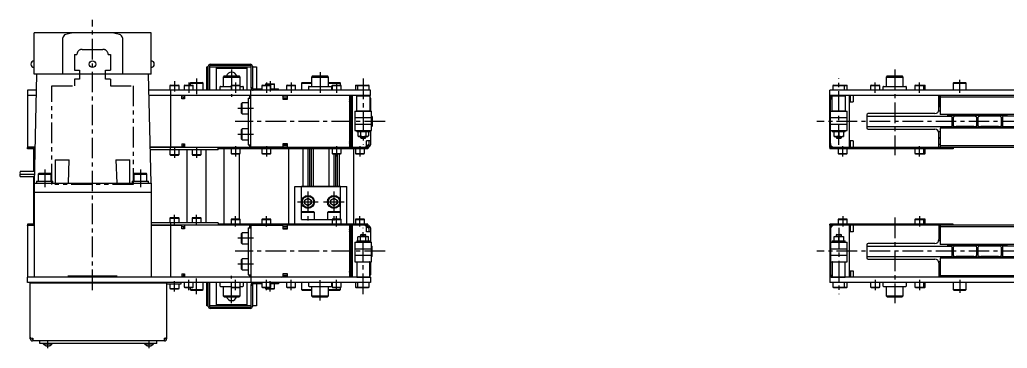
# Model space of a CAD drawing. Extents: x 0 to 4374, y -8 to 1531.
# Drawn here: x 0 to 760, y 554 to 807 of the extents above; entities that cross this region are included whole.
import ezdxf

# ---------------------------------------------------------------- set-up
doc = ezdxf.new("R2010")
doc.units = 0
doc.header["$LTSCALE"] = 0.5
doc.linetypes.add('CENTER', pattern=[50.8, 31.75, -6.35, 6.35, -6.35])
doc.linetypes.add('PHANTOM', pattern=[63.5, 31.75, -6.35, 6.35, -6.35, 6.35, -6.35])
for name, color, linetype in [('MSM_CENTER', 1, 'CENTER'), ('MSM_CONTINUOUS', 7, 'CONTINUOUS'), ('MSM_IMAGINARY', 6, 'PHANTOM')]:
    doc.layers.add(name, color=color, linetype=linetype)

msp = doc.modelspace()

# ---------------------------------------------------------------- linework, layer by layer
at = {"layer": 'MSM_CENTER'}
for p, q in [((56.01, 598.49), (56.01, 806.79)), ((163.01, 768.49), (163.01, 747.49)), ((673.05, 768.49), (673.05, 702.49)), ((136.01, 761.49), (136.01, 749.49)), ((231.01, 766.49), (231.01, 749.49)), ((264.21, 761.49), (264.21, 710.49)), ((630.05, 710.49), (630.05, 761.49)), ((723.05, 750.49), (723.05, 760.49)), ((119.01, 759.49), (119.01, 751.49)), ((130.01, 758.49), (130.01, 750.49)), ((166.01, 758.49), (166.01, 750.49)), ((189.71, 758.49), (189.71, 750.49)), ((192.51, 759.49), (192.51, 751.49)), ((208.71, 758.49), (208.71, 750.49)), ((243.71, 758.49), (243.71, 750.49)), ((658.05, 750.49), (658.05, 758.49)), ((692.05, 750.49), (692.05, 758.49)), ((179.71, 738.49), (167.71, 738.49)), ((281.04, 728.49), (165.71, 728.49)), ((3743.05, 728.49), (613.05, 728.49)), ((179.71, 718.49), (167.71, 718.49)), ((119.01, 708.49), (119.01, 700.49)), ((136.01, 708.49), (136.01, 700.49)), ((166.01, 709.49), (166.01, 701.49)), ((189.71, 709.49), (189.71, 701.49)), ((243.71, 709.49), (243.71, 701.49)), ((261.71, 709.49), (261.71, 701.49)), ((633.05, 701.49), (633.05, 709.49)), ((692.05, 701.49), (692.05, 709.49)), ((19.24, 691.59), (19.24, 677.99)), ((92.78, 691.59), (92.78, 677.99)), ((221.71, 674.49), (221.71, 649.99)), ((241.71, 674.49), (241.71, 649.99)), ((213.71, 666.49), (229.71, 666.49)), ((233.71, 666.49), (249.71, 666.49)), ((119.01, 648.49), (119.01, 656.49)), ((136.01, 648.49), (136.01, 656.49)), ((166.01, 647.49), (166.01, 655.49)), ((189.71, 647.49), (189.71, 655.49)), ((243.71, 647.49), (243.71, 655.49)), ((261.71, 647.49), (261.71, 655.49)), ((633.05, 655.49), (633.05, 647.49)), ((673.05, 654.49), (673.05, 588.49)), ((692.05, 655.49), (692.05, 647.49)), ((264.21, 595.49), (264.21, 646.49)), ((630.05, 646.49), (630.05, 595.49)), ((179.71, 638.49), (167.71, 638.49)), ((281.04, 628.49), (165.71, 628.49)), ((3743.05, 628.49), (613.05, 628.49)), ((179.71, 618.49), (167.71, 618.49)), ((163.01, 588.49), (163.01, 609.49)), ((119.01, 597.49), (119.01, 605.49)), ((130.01, 598.49), (130.01, 606.49)), ((136.01, 595.49), (136.01, 607.49)), ((166.01, 598.49), (166.01, 606.49)), ((189.71, 598.49), (189.71, 606.49)), ((192.51, 597.49), (192.51, 605.49)), ((208.71, 598.49), (208.71, 606.49)), ((231.01, 590.49), (231.01, 607.49)), ((243.71, 598.49), (243.71, 606.49)), ((658.05, 606.49), (658.05, 598.49)), ((692.05, 606.49), (692.05, 598.49)), ((723.05, 606.49), (723.05, 596.49)), ((21.51, 553.82), (21.51, 559.49)), ((99.51, 553.82), (99.51, 559.49))]:
    msp.add_line(p, q, dxfattribs=at)
at = {"layer": 'MSM_CONTINUOUS'}
for p, q in [((11.01, 764.79), (11.01, 796.79)), ((101.01, 796.79), (11.01, 796.79)), ((33.09, 764.79), (33.09, 792.79)), ((78.93, 792.79), (78.93, 764.79)), ((101.01, 764.79), (101.01, 796.79)), ((144.01, 752.49), (144.01, 770.49)), ((144.01, 770.49), (145.01, 770.49)), ((145.01, 752.49), (145.01, 770.99)), ((146.01, 770.99), (146.01, 752.49)), ((146.01, 770.49), (178.01, 770.49)), ((146.51, 772.49), (177.51, 772.49)), ((177.51, 771.49), (146.51, 771.49)), ((152.01, 770.49), (151.01, 769.49)), ((151.01, 769.49), (151.01, 752.49)), ((151.01, 769.49), (175.01, 769.49)), ((175.01, 769.49), (174.01, 770.49)), ((175.01, 752.49), (175.01, 769.49)), ((178.01, 753.99), (178.01, 770.99)), ((179.01, 770.99), (179.01, 753.99)), ((179.01, 770.49), (182.01, 770.49)), ((182.01, 770.49), (182.01, 753.49)), ((13.01, 764.79), (11.01, 680.99)), ((101.01, 764.79), (11.01, 764.79)), ((101.01, 680.99), (99.01, 764.79)), ((157.31, 763.49), (156.51, 762.69)), ((156.51, 762.69), (169.51, 762.69)), ((156.51, 762.69), (156.51, 755.49)), ((157.31, 763.49), (168.71, 763.49)), ((169.51, 762.69), (168.71, 763.49)), ((169.51, 752.49), (169.51, 762.69)), ((225.31, 763.49), (224.51, 762.69)), ((224.51, 762.69), (237.51, 762.69)), ((224.51, 762.69), (224.51, 755.49)), ((225.31, 763.49), (236.71, 763.49)), ((237.51, 762.69), (236.71, 763.49)), ((237.51, 755.49), (237.51, 762.69)), ((667.35, 763.49), (666.55, 762.69)), ((666.55, 762.69), (679.55, 762.69)), ((666.55, 762.69), (666.55, 755.49)), ((667.35, 763.49), (678.75, 763.49)), ((679.55, 762.69), (678.75, 763.49)), ((679.55, 755.49), (679.55, 762.69)), ((12.72, 752.49), (6.01, 752.49)), ((6.01, 752.49), (6.01, 748.49)), ((269.71, 752.49), (99.31, 752.49)), ((115.91, 756.49), (115.51, 756.09)), ((115.51, 756.09), (122.51, 756.09)), ((115.51, 756.09), (115.51, 752.49)), ((115.91, 756.49), (122.11, 756.49)), ((116.01, 752.49), (116.01, 748.49)), ((122.51, 756.09), (122.11, 756.49)), ((122.51, 752.49), (122.51, 756.09)), ((126.91, 756.49), (126.51, 756.09)), ((126.51, 756.09), (126.51, 752.49)), ((126.51, 756.09), (133.51, 756.09)), ((126.91, 756.49), (133.11, 756.49)), ((131.61, 758.49), (131.01, 757.89)), ((131.01, 757.89), (141.01, 757.89)), ((131.01, 757.89), (131.01, 756.49)), ((131.61, 758.49), (140.41, 758.49)), ((133.51, 756.09), (133.11, 756.49)), ((133.51, 752.49), (133.51, 756.09)), ((141.01, 757.89), (140.41, 758.49)), ((141.01, 752.49), (141.01, 757.89)), ((154.01, 754.99), (154.01, 752.49)), ((154.51, 755.49), (162.51, 755.49)), ((162.91, 756.49), (162.51, 756.09)), ((162.51, 756.09), (162.51, 752.49)), ((162.51, 756.09), (169.51, 756.09)), ((162.91, 756.49), (169.11, 756.49)), ((169.51, 756.09), (169.11, 756.49)), ((169.51, 755.49), (171.51, 755.49)), ((172.01, 752.49), (172.01, 754.99)), ((177.71, 748.49), (177.71, 752.49)), ((178.01, 754.49), (179.01, 754.49)), ((179.51, 753.49), (186.21, 753.49)), ((186.61, 756.49), (186.21, 756.09)), ((186.21, 756.09), (186.21, 752.49)), ((186.21, 756.09), (193.21, 756.09)), ((186.61, 756.49), (192.81, 756.49)), ((189.41, 757.49), (189.01, 757.09)), ((189.01, 757.09), (196.01, 757.09)), ((189.01, 757.09), (189.01, 756.49)), ((189.41, 757.49), (195.61, 757.49)), ((193.21, 756.09), (192.81, 756.49)), ((193.21, 752.49), (193.21, 756.09)), ((193.21, 753.49), (199.01, 753.49)), ((196.01, 757.09), (195.61, 757.49)), ((196.01, 753.49), (196.01, 757.09)), ((199.01, 752.49), (199.01, 753.49)), ((205.61, 756.49), (205.21, 756.09)), ((205.21, 756.09), (205.21, 752.49)), ((205.21, 756.09), (212.21, 756.09)), ((205.61, 756.49), (211.81, 756.49)), ((212.21, 756.09), (211.81, 756.49)), ((212.21, 752.49), (212.21, 756.09)), ((217.31, 758.49), (216.71, 757.89)), ((216.71, 757.89), (224.51, 757.89)), ((216.71, 757.89), (216.71, 752.49)), ((217.31, 758.49), (224.51, 758.49)), ((222.01, 754.99), (222.01, 752.49)), ((222.51, 755.49), (239.51, 755.49)), ((237.51, 758.49), (246.11, 758.49)), ((237.51, 757.89), (246.71, 757.89)), ((240.01, 752.49), (240.01, 754.99)), ((240.61, 756.49), (240.21, 756.09)), ((240.21, 756.09), (240.21, 752.49)), ((240.21, 756.09), (247.21, 756.09)), ((240.61, 756.49), (246.81, 756.49)), ((246.71, 757.89), (246.11, 758.49)), ((246.71, 756.49), (246.71, 757.89)), ((247.21, 756.09), (246.81, 756.49)), ((247.21, 752.49), (247.21, 756.09)), ((258.61, 756.49), (258.21, 756.09)), ((258.21, 756.09), (258.21, 752.49)), ((258.21, 756.09), (259.74, 756.09)), ((258.61, 756.49), (268.28, 756.49)), ((260.14, 756.49), (259.71, 756.06)), ((259.71, 756.06), (259.71, 752.49)), ((259.71, 756.06), (268.71, 756.06)), ((268.71, 756.06), (268.28, 756.49)), ((268.71, 752.49), (268.71, 756.06)), ((269.71, 748.49), (269.71, 752.49)), ((778.05, 752.49), (623.05, 752.49)), ((623.05, 748.49), (623.05, 752.49)), ((625.98, 756.49), (625.55, 756.06)), ((625.55, 756.06), (634.55, 756.06)), ((625.55, 756.06), (625.55, 752.49)), ((625.98, 756.49), (636.15, 756.49)), ((634.55, 756.06), (634.12, 756.49)), ((634.52, 756.09), (636.55, 756.09)), ((634.55, 752.49), (634.55, 756.06)), ((636.55, 756.09), (636.15, 756.49)), ((636.55, 752.49), (636.55, 756.09)), ((654.95, 756.49), (654.55, 756.09)), ((654.55, 756.09), (661.55, 756.09)), ((654.55, 756.09), (654.55, 752.49)), ((654.95, 756.49), (661.15, 756.49)), ((661.55, 756.09), (661.15, 756.49)), ((661.55, 752.49), (661.55, 756.09)), ((664.05, 754.99), (664.05, 752.49)), ((664.55, 755.49), (681.55, 755.49)), ((682.05, 752.49), (682.05, 754.99)), ((688.95, 756.49), (688.55, 756.09)), ((688.55, 756.09), (696.55, 756.09)), ((688.55, 756.09), (688.55, 752.49)), ((688.95, 756.49), (696.15, 756.49)), ((695.55, 756.09), (695.15, 756.49)), ((695.55, 752.49), (695.55, 756.09)), ((696.55, 756.09), (696.15, 756.49)), ((696.55, 752.49), (696.55, 756.09)), ((718.65, 758.49), (718.05, 757.89)), ((718.05, 757.89), (728.05, 757.89)), ((718.05, 757.89), (718.05, 752.49)), ((718.65, 758.49), (727.45, 758.49)), ((728.05, 757.89), (727.45, 758.49)), ((728.05, 752.49), (728.05, 757.89)), ((12.62, 748.49), (6.01, 748.49)), ((6.01, 748.44), (6.01, 708.54)), ((12.62, 748.44), (6.01, 748.44)), ((6.06, 748.44), (6.06, 748.49)), ((269.71, 748.49), (99.4, 748.49)), ((124.71, 748.44), (99.4, 748.44)), ((116.01, 748.44), (116.01, 708.54)), ((116.06, 748.44), (116.06, 748.49)), ((124.71, 745.79), (124.71, 748.49)), ((126.71, 747.29), (124.71, 747.29)), ((126.71, 745.79), (124.71, 745.79)), ((126.01, 747.29), (126.01, 745.79)), ((126.71, 748.49), (126.71, 745.79)), ((175.71, 746.49), (177.71, 746.49)), ((175.71, 746.49), (175.71, 710.49)), ((176.71, 748.49), (176.71, 746.49)), ((177.71, 708.59), (177.71, 748.39)), ((202.15, 748.39), (177.71, 748.39)), ((177.81, 748.39), (177.81, 748.49)), ((202.71, 745.49), (202.71, 747.49)), ((205.71, 747.29), (202.71, 747.29)), ((202.71, 746.19), (205.71, 746.19)), ((205.71, 745.49), (202.71, 745.49)), ((205.71, 748.49), (205.71, 745.49)), ((253.71, 748.49), (253.71, 708.49)), ((254.01, 748.49), (254.71, 747.79)), ((254.71, 748.49), (254.71, 708.49)), ((255.71, 748.49), (255.71, 708.49)), ((259.21, 748.29), (259.41, 748.49)), ((259.21, 748.29), (269.21, 748.29)), ((259.21, 736.69), (259.21, 748.29)), ((269.01, 748.49), (269.21, 748.29)), ((269.21, 748.29), (269.21, 736.69)), ((269.71, 746.49), (269.71, 736.49)), ((3733.05, 748.49), (623.05, 748.49)), ((623.05, 748.39), (623.15, 748.39)), ((623.05, 708.59), (623.05, 748.39)), ((623.15, 748.49), (623.15, 748.39)), ((623.55, 711.49), (623.55, 745.49)), ((624.25, 748.49), (624.25, 748.41)), ((625.05, 748.29), (625.25, 748.49)), ((625.05, 748.29), (635.05, 748.29)), ((625.05, 736.69), (625.05, 748.29)), ((634.85, 748.49), (635.05, 748.29)), ((635.05, 748.29), (635.05, 736.69)), ((638.05, 748.49), (638.05, 708.49)), ((639.05, 743.49), (639.05, 748.49)), ((641.05, 748.49), (641.05, 743.49)), ((707.05, 737.49), (707.05, 748.49)), ((708, 741.18), (708, 748.49)), ((708.05, 745.99), (708, 745.99)), ((708.05, 748.49), (708.05, 733.69)), ((3648.05, 747.29), (708.05, 747.29)), ((171.21, 742.74), (170.71, 742.24)), ((170.71, 734.74), (170.71, 742.24)), ((175.71, 742.74), (171.21, 742.74)), ((171.21, 734.24), (171.21, 742.74)), ((253.71, 740.54), (254.71, 740.54)), ((253.71, 739.69), (254.71, 739.69)), ((254.71, 741.13), (254.3, 740.54)), ((269.21, 743.49), (269.71, 743.49)), ((638.05, 743.49), (641.05, 743.49)), ((707.05, 741.18), (708, 741.18)), ((708.05, 740.54), (707.05, 740.54)), ((708.05, 739.69), (707.05, 739.69)), ((707.62, 740.54), (708, 741.18)), ((170.71, 734.74), (171.21, 734.24)), ((171.21, 734.24), (175.71, 734.24)), ((253.71, 736.49), (254.71, 736.49)), ((253.71, 732.49), (254.71, 732.49)), ((257.71, 736.34), (257.71, 731.64)), ((257.71, 731.34), (257.71, 726.64)), ((257.86, 736.49), (270.56, 736.49)), ((257.86, 731.49), (270.56, 731.49)), ((259.21, 736.69), (269.21, 736.69)), ((259.41, 736.49), (259.21, 736.69)), ((269.21, 736.69), (269.01, 736.49)), ((270.71, 731.64), (270.71, 736.34)), ((270.71, 732.49), (270.72, 732.49)), ((270.71, 726.64), (270.71, 731.34)), ((271.02, 732.19), (271.02, 724.79)), ((623.7, 736.49), (636.4, 736.49)), ((623.7, 731.49), (636.4, 731.49)), ((625.05, 736.69), (635.05, 736.69)), ((625.25, 736.49), (625.05, 736.69)), ((635.05, 736.69), (634.85, 736.49)), ((636.55, 731.64), (636.55, 736.34)), ((636.55, 726.64), (636.55, 731.34)), ((651.55, 733.49), (651.55, 723.49)), ((651.55, 732.49), (716.9, 732.49)), ((704.05, 734.49), (652.55, 734.49)), ((708.05, 736.49), (706.87, 736.49)), ((3648.05, 733.69), (708.05, 733.69)), ((714.01, 732.49), (714.01, 733.69)), ((721.19, 732.94), (714.01, 732.94)), ((717.2, 724.79), (717.2, 732.19)), ((717.95, 731.36), (717.95, 725.61)), ((720.3, 732.49), (718.86, 732.36)), ((733.9, 732.49), (720.3, 732.49)), ((721.14, 733.69), (721.14, 732.99)), ((721.14, 732.99), (721.64, 732.49)), ((733.05, 732.99), (721.14, 732.99)), ((732.55, 732.49), (733.05, 732.99)), ((740.24, 732.94), (733, 732.94)), ((733.05, 732.99), (733.05, 733.69)), ((735.33, 732.36), (733.9, 732.49)), ((736.25, 725.61), (736.25, 731.36)), ((737, 731.36), (737, 725.61)), ((739.35, 732.49), (737.91, 732.36)), ((752.95, 732.49), (739.35, 732.49)), ((740.19, 733.69), (740.19, 732.99)), ((752.1, 732.99), (740.19, 732.99)), ((740.19, 732.99), (740.69, 732.49)), ((751.6, 732.49), (752.1, 732.99)), ((759.24, 732.94), (752.05, 732.94)), ((752.1, 732.99), (752.1, 733.69)), ((754.38, 732.36), (752.95, 732.49)), ((755.3, 725.61), (755.3, 731.36)), ((756.05, 732.19), (756.05, 724.79)), ((3704.55, 732.49), (756.35, 732.49)), ((759.24, 733.69), (759.24, 732.49)), ((171.21, 722.74), (170.71, 722.24)), ((170.71, 714.74), (170.71, 722.24)), ((175.71, 722.74), (171.21, 722.74)), ((171.21, 714.24), (171.21, 722.74)), ((253.71, 724.49), (254.71, 724.49)), ((257.71, 726.34), (257.71, 721.64)), ((257.86, 726.49), (270.56, 726.49)), ((270.71, 721.64), (270.71, 726.34)), ((270.71, 724.49), (270.72, 724.49)), ((623.7, 726.49), (636.4, 726.49)), ((636.55, 721.64), (636.55, 726.34)), ((651.55, 724.49), (716.9, 724.49)), ((652.55, 722.49), (704.05, 722.49)), ((3648.05, 723.29), (708.05, 723.29)), ((708.05, 723.29), (708.05, 708.49)), ((714.01, 723.29), (714.01, 724.49)), ((721.19, 724.04), (714.01, 724.04)), ((718.86, 724.61), (720.3, 724.49)), ((733.9, 724.49), (720.3, 724.49)), ((721.64, 724.49), (721.14, 723.99)), ((733.05, 723.99), (721.14, 723.99)), ((721.14, 723.99), (721.14, 723.29)), ((733.05, 723.99), (732.55, 724.49)), ((740.24, 724.04), (733, 724.04)), ((733.05, 723.29), (733.05, 723.99)), ((733.9, 724.49), (735.33, 724.61)), ((737.91, 724.61), (739.35, 724.49)), ((752.95, 724.49), (739.35, 724.49)), ((740.69, 724.49), (740.19, 723.99)), ((752.1, 723.99), (740.19, 723.99)), ((740.19, 723.99), (740.19, 723.29)), ((752.1, 723.99), (751.6, 724.49)), ((759.24, 724.04), (752.05, 724.04)), ((752.1, 723.29), (752.1, 723.99)), ((752.95, 724.49), (754.38, 724.61)), ((756.35, 724.49), (3704.55, 724.49)), ((759.24, 724.49), (759.24, 723.29)), ((170.71, 714.74), (171.21, 714.24)), ((171.21, 714.24), (175.71, 714.24)), ((253.71, 720.49), (254.71, 720.49)), ((253.71, 715.89), (254.68, 715.89)), ((253.71, 715.24), (254.71, 715.24)), ((257.86, 721.49), (270.56, 721.49)), ((259.21, 721.49), (259.21, 720.39)), ((269.21, 720.39), (259.21, 720.39)), ((260.17, 720.39), (260.17, 717.3)), ((260.17, 717.3), (260.71, 716.99)), ((260.17, 717.3), (261.18, 716.99)), ((260.71, 716.99), (267.71, 716.99)), ((262.19, 717.3), (261.18, 716.99)), ((262.19, 720.39), (262.19, 717.3)), ((262.21, 716.99), (262.21, 715.92)), ((262.21, 715.92), (262.64, 715.49)), ((262.21, 715.92), (266.21, 715.92)), ((262.64, 715.49), (265.78, 715.49)), ((265.78, 715.49), (266.21, 715.92)), ((266.21, 715.92), (266.21, 716.99)), ((266.23, 720.39), (266.23, 717.3)), ((266.23, 717.3), (267.24, 716.99)), ((268.25, 717.3), (267.24, 716.99)), ((267.71, 716.99), (268.25, 717.3)), ((268.25, 720.39), (268.25, 717.3)), ((269.21, 720.39), (269.21, 721.49)), ((269.71, 721.49), (269.71, 710.49)), ((623.7, 721.49), (636.4, 721.49)), ((625.05, 721.49), (625.05, 720.39)), ((635.05, 720.39), (625.05, 720.39)), ((626.55, 716.99), (626.55, 720.39)), ((626.55, 717.3), (628.3, 716.99)), ((626.55, 716.99), (633.55, 716.99)), ((628.05, 716.99), (628.05, 715.92)), ((628.05, 715.92), (632.05, 715.92)), ((628.05, 715.92), (628.48, 715.49)), ((628.42, 716.99), (628.3, 716.99)), ((630.05, 717.3), (628.42, 716.99)), ((628.48, 715.49), (631.62, 715.49)), ((630.05, 720.39), (630.05, 717.3)), ((630.05, 717.3), (631.8, 716.99)), ((631.62, 715.49), (632.05, 715.92)), ((631.8, 716.99), (631.92, 716.99)), ((631.92, 716.99), (633.55, 717.3)), ((632.05, 715.92), (632.05, 716.99)), ((633.55, 720.39), (633.55, 716.99)), ((635.05, 720.39), (635.05, 721.49)), ((708.05, 720.49), (706.87, 720.49)), ((707.05, 708.49), (707.05, 719.49)), ((708.05, 715.89), (707.05, 715.89)), ((708.05, 715.24), (707.05, 715.24)), ((11.67, 708.54), (6.01, 708.54)), ((11.67, 708.49), (6.01, 708.49)), ((6.01, 707.49), (6.01, 708.49)), ((11.64, 707.49), (6.01, 707.49)), ((6.06, 708.54), (6.06, 708.49)), ((10.51, 707.49), (10.51, 689.94)), ((124.71, 708.54), (100.35, 708.54)), ((267.71, 708.49), (100.36, 708.49)), ((152.51, 706.49), (100.4, 706.49)), ((115.51, 706.49), (115.51, 702.89)), ((116.01, 706.49), (116.01, 708.49)), ((116.06, 708.54), (116.06, 708.49)), ((122.51, 702.89), (122.51, 706.49)), ((124.71, 711.19), (124.71, 708.49)), ((124.71, 711.19), (126.71, 711.19)), ((124.71, 709.69), (126.71, 709.69)), ((126.01, 711.19), (126.01, 709.69)), ((126.71, 711.19), (126.71, 708.49)), ((128.51, 706.49), (128.51, 650.49)), ((132.51, 706.49), (132.51, 702.89)), ((139.51, 702.89), (139.51, 706.49)), ((143.51, 650.49), (143.51, 706.49)), ((152.51, 706.49), (152.51, 708.49)), ((267.71, 707.49), (152.51, 707.49)), ((157.01, 707.49), (157.01, 649.49)), ((162.51, 707.49), (162.51, 703.89)), ((169.51, 703.89), (169.51, 707.49)), ((175.71, 710.49), (177.71, 710.49)), ((176.71, 710.49), (176.71, 708.49)), ((202.15, 708.59), (177.71, 708.59)), ((177.71, 708.49), (177.71, 707.49)), ((177.81, 708.59), (177.81, 708.49)), ((186.21, 707.49), (186.21, 703.89)), ((193.21, 703.89), (193.21, 707.49)), ((202.71, 709.49), (202.71, 711.49)), ((202.71, 711.49), (205.71, 711.49)), ((205.71, 710.79), (202.71, 710.79)), ((205.71, 709.69), (202.71, 709.69)), ((205.71, 711.49), (205.71, 708.49)), ((206.71, 707.49), (206.71, 649.49)), ((217.71, 707.49), (217.71, 678.49)), ((221.71, 707.49), (221.71, 678.49)), ((222.93, 707.49), (222.93, 678.49)), ((224.21, 707.49), (224.21, 678.49)), ((225.71, 707.49), (225.71, 678.49)), ((237.71, 707.49), (237.71, 678.49)), ((240.21, 707.49), (240.21, 703.89)), ((247.21, 703.89), (247.21, 707.49)), ((254.71, 709.19), (254.01, 708.49)), ((256.71, 707.49), (256.71, 649.49)), ((258.21, 707.49), (258.21, 703.89)), ((265.21, 703.89), (265.21, 707.49)), ((266.63, 709.49), (267.71, 709.49)), ((266.71, 709.99), (266.71, 713.49)), ((269.71, 713.49), (266.71, 713.49)), ((267.71, 708.49), (267.71, 707.49)), ((268.71, 711.2), (268.21, 710.65)), ((268.71, 710.49), (268.71, 713.49)), ((623.05, 708.59), (623.15, 708.59)), ((623.05, 708.49), (623.05, 707.49)), ((3733.05, 708.49), (623.05, 708.49)), ((718.05, 707.49), (623.05, 707.49)), ((623.15, 708.49), (623.15, 708.59)), ((624.25, 708.56), (624.25, 708.49)), ((629.55, 707.49), (629.55, 703.89)), ((636.55, 703.89), (636.55, 707.49)), ((641.05, 713.49), (638.05, 713.49)), ((639.05, 708.49), (639.05, 713.49)), ((641.05, 713.49), (641.05, 708.49)), ((688.55, 707.49), (688.55, 703.89)), ((695.55, 703.89), (695.55, 707.49)), ((696.55, 703.89), (696.55, 707.49)), ((707.05, 710.99), (708.05, 710.99)), ((3648.05, 709.69), (708.05, 709.69)), ((718.05, 708.49), (718.05, 707.49)), ((27.27, 699), (37.99, 699)), ((27.27, 699), (27.31, 680.99)), ((37.44, 680.99), (37.99, 699)), ((74.03, 699), (84.75, 699)), ((74.03, 699), (74.58, 680.99)), ((84.71, 680.99), (84.75, 699)), ((115.51, 702.89), (122.51, 702.89)), ((115.51, 702.89), (115.91, 702.49)), ((115.91, 702.49), (122.11, 702.49)), ((122.11, 702.49), (122.51, 702.89)), ((132.51, 702.89), (132.91, 702.49)), ((132.51, 702.89), (139.51, 702.89)), ((132.91, 702.49), (139.11, 702.49)), ((139.11, 702.49), (139.51, 702.89)), ((162.51, 703.89), (169.51, 703.89)), ((162.51, 703.89), (162.91, 703.49)), ((162.91, 703.49), (169.11, 703.49)), ((169.01, 653.49), (169.01, 703.49)), ((169.11, 703.49), (169.51, 703.89)), ((186.21, 703.89), (186.61, 703.49)), ((186.21, 703.89), (193.21, 703.89)), ((186.61, 703.49), (192.81, 703.49)), ((192.81, 703.49), (193.21, 703.89)), ((240.21, 703.89), (240.61, 703.49)), ((240.21, 703.89), (247.21, 703.89)), ((240.61, 703.49), (246.81, 703.49)), ((241.71, 703.49), (241.71, 678.49)), ((242.93, 703.49), (242.93, 678.49)), ((244.21, 703.49), (244.21, 678.49)), ((245.71, 703.49), (245.71, 678.49)), ((246.81, 703.49), (247.21, 703.89)), ((258.21, 703.89), (258.61, 703.49)), ((258.21, 703.89), (265.21, 703.89)), ((258.61, 703.49), (264.81, 703.49)), ((264.81, 703.49), (265.21, 703.89)), ((629.55, 703.89), (629.95, 703.49)), ((629.55, 703.89), (636.55, 703.89)), ((629.95, 703.49), (636.15, 703.49)), ((636.15, 703.49), (636.55, 703.89)), ((688.55, 703.89), (696.55, 703.89)), ((688.55, 703.89), (688.95, 703.49)), ((688.95, 703.49), (696.15, 703.49)), ((695.15, 703.49), (695.55, 703.89)), ((696.15, 703.49), (696.55, 703.89)), ((0.26, 687.99), (11.18, 687.99)), ((11.23, 689.94), (0.38, 689.94)), ((0.38, 686.04), (11.13, 686.04)), ((10.51, 686.04), (10.51, 649.49)), ((14.84, 688.59), (14.24, 687.99)), ((14.24, 687.99), (14.24, 682.59)), ((14.24, 687.99), (24.24, 687.99)), ((14.84, 688.59), (23.64, 688.59)), ((24.24, 687.99), (23.64, 688.59)), ((24.24, 682.59), (24.24, 687.99)), ((88.38, 688.59), (87.78, 687.99)), ((87.78, 687.99), (87.78, 682.59)), ((87.78, 687.99), (97.78, 687.99)), ((88.38, 688.59), (97.18, 688.59)), ((97.78, 687.99), (97.18, 688.59)), ((97.78, 682.59), (97.78, 687.99)), ((11.01, 680.99), (101.01, 680.99)), ((11.01, 680.99), (11.01, 673.99)), ((12.99, 682.59), (25.49, 682.59)), ((12.99, 682.59), (12.99, 680.99)), ((25.49, 680.99), (25.49, 682.59)), ((86.53, 682.59), (99.03, 682.59)), ((86.53, 682.59), (86.53, 680.99)), ((99.03, 680.99), (99.03, 682.59)), ((101.01, 680.99), (101.01, 673.99)), ((211.71, 678.49), (251.71, 678.49)), ((211.71, 649.49), (211.71, 678.49)), ((246.71, 678.4), (216.71, 678.4)), ((216.71, 652.99), (216.71, 678.4)), ((246.71, 653.49), (246.71, 678.4)), ((251.71, 649.49), (251.71, 678.49)), ((11.01, 673.99), (101.01, 673.99)), ((11.01, 673.94), (101.01, 673.94)), ((11.01, 673.94), (11.01, 608.49)), ((11.06, 673.94), (11.06, 673.99)), ((100.96, 673.94), (100.96, 673.99)), ((101.01, 673.94), (101.01, 608.49)), ((219.21, 667.93), (221.71, 669.37)), ((221.71, 669.37), (224.21, 667.93)), ((239.21, 667.93), (241.71, 669.37)), ((241.71, 669.37), (244.21, 667.93)), ((219.21, 665.04), (219.21, 667.93)), ((221.71, 663.6), (219.21, 665.04)), ((224.21, 665.04), (221.71, 663.6)), ((224.21, 667.93), (224.21, 665.04)), ((239.21, 665.04), (239.21, 667.93)), ((241.71, 663.6), (239.21, 665.04)), ((244.21, 665.04), (241.71, 663.6)), ((244.21, 667.93), (244.21, 665.04)), ((115.91, 654.49), (115.51, 654.09)), ((115.51, 654.09), (122.51, 654.09)), ((115.51, 654.09), (115.51, 650.49)), ((115.91, 654.49), (122.11, 654.49)), ((122.51, 654.09), (122.11, 654.49)), ((122.51, 650.49), (122.51, 654.09)), ((132.91, 654.49), (132.51, 654.09)), ((132.51, 654.09), (139.51, 654.09)), ((132.51, 654.09), (132.51, 650.49)), ((132.91, 654.49), (139.11, 654.49)), ((139.51, 654.09), (139.11, 654.49)), ((139.51, 650.49), (139.51, 654.09)), ((162.91, 653.49), (162.51, 653.09)), ((162.91, 653.49), (169.11, 653.49)), ((169.51, 653.09), (169.11, 653.49)), ((186.61, 653.49), (186.21, 653.09)), ((186.61, 653.49), (192.81, 653.49)), ((193.21, 653.09), (192.81, 653.49)), ((217.31, 658.99), (216.71, 658.39)), ((226.71, 658.39), (216.71, 658.39)), ((226.11, 658.99), (217.31, 658.99)), ((226.71, 658.39), (226.11, 658.99)), ((226.71, 652.99), (226.71, 658.39)), ((237.31, 658.99), (236.71, 658.39)), ((236.71, 658.39), (236.71, 652.99)), ((246.71, 658.39), (236.71, 658.39)), ((246.11, 658.99), (237.31, 658.99)), ((240.61, 653.49), (240.21, 653.09)), ((240.61, 653.49), (246.81, 653.49)), ((246.71, 658.39), (246.11, 658.99)), ((247.21, 653.09), (246.81, 653.49)), ((258.61, 653.49), (258.21, 653.09)), ((258.61, 653.49), (264.81, 653.49)), ((265.21, 653.09), (264.81, 653.49)), ((629.95, 653.49), (629.55, 653.09)), ((629.95, 653.49), (636.15, 653.49)), ((636.55, 653.09), (636.15, 653.49)), ((688.95, 653.49), (688.55, 653.09)), ((688.95, 653.49), (696.15, 653.49)), ((695.55, 653.09), (695.15, 653.49)), ((696.55, 653.09), (696.15, 653.49)), ((11.01, 649.49), (6.01, 649.49)), ((6.01, 649.49), (6.01, 648.49)), ((11.01, 648.49), (6.01, 648.49)), ((11.01, 648.44), (6.01, 648.44)), ((6.01, 648.44), (6.01, 608.54)), ((6.06, 648.44), (6.06, 648.49)), ((152.51, 650.49), (101.01, 650.49)), ((267.71, 648.49), (101.01, 648.49)), ((124.71, 648.44), (101.01, 648.44)), ((116.01, 650.49), (116.01, 648.49)), ((116.01, 648.44), (116.01, 608.49)), ((116.06, 648.44), (116.06, 648.49)), ((124.71, 645.79), (124.71, 648.49)), ((126.71, 647.29), (124.71, 647.29)), ((126.71, 645.79), (124.71, 645.79)), ((126.01, 647.29), (126.01, 645.79)), ((126.71, 648.49), (126.71, 645.79)), ((152.51, 650.49), (152.51, 648.49)), ((267.71, 649.49), (152.51, 649.49)), ((162.51, 653.09), (162.51, 649.49)), ((162.51, 653.09), (169.51, 653.09)), ((169.51, 649.49), (169.51, 653.09)), ((175.71, 646.49), (177.71, 646.49)), ((175.71, 646.49), (175.71, 610.49)), ((176.71, 648.49), (176.71, 646.49)), ((177.71, 648.49), (177.71, 649.49)), ((177.71, 648.39), (177.71, 608.59)), ((202.15, 648.39), (177.71, 648.39)), ((177.81, 648.39), (177.81, 648.49)), ((186.21, 653.09), (186.21, 649.49)), ((186.21, 653.09), (193.21, 653.09)), ((193.21, 649.49), (193.21, 653.09)), ((202.71, 645.49), (202.71, 647.49)), ((205.71, 647.29), (202.71, 647.29)), ((202.71, 646.19), (205.71, 646.19)), ((205.71, 648.49), (205.71, 645.49)), ((216.71, 652.99), (240.21, 652.99)), ((240.21, 653.09), (247.21, 653.09)), ((240.21, 653.09), (240.21, 649.49)), ((247.21, 649.49), (247.21, 653.09)), ((253.71, 648.49), (253.71, 608.49)), ((254.01, 648.49), (254.71, 647.79)), ((254.71, 648.49), (254.71, 608.49)), ((255.71, 648.49), (255.71, 608.49)), ((258.21, 653.09), (258.21, 649.49)), ((258.21, 653.09), (265.21, 653.09)), ((265.21, 649.49), (265.21, 653.09)), ((267.71, 647.49), (266.63, 647.49)), ((266.71, 643.49), (266.71, 646.99)), ((267.71, 648.49), (267.71, 649.49)), ((268.21, 646.32), (268.71, 645.77)), ((268.71, 643.49), (268.71, 646.49)), ((269.71, 646.49), (269.71, 635.49)), ((623.05, 648.49), (623.05, 649.49)), ((718.05, 649.49), (623.05, 649.49)), ((3733.05, 648.49), (623.05, 648.49)), ((623.05, 648.39), (623.15, 648.39)), ((623.05, 648.39), (623.05, 608.59)), ((623.15, 648.49), (623.15, 648.39)), ((624.25, 648.49), (624.25, 648.41)), ((629.55, 653.09), (629.55, 649.49)), ((629.55, 653.09), (636.55, 653.09)), ((636.55, 649.49), (636.55, 653.09)), ((638.05, 648.49), (638.05, 608.49)), ((639.05, 643.49), (639.05, 648.49)), ((641.05, 648.49), (641.05, 643.49)), ((688.55, 653.09), (696.55, 653.09)), ((688.55, 653.09), (688.55, 649.49)), ((695.55, 649.49), (695.55, 653.09)), ((696.55, 649.49), (696.55, 653.09)), ((707.05, 648.49), (707.05, 637.49)), ((708.05, 645.99), (707.05, 645.99)), ((708.05, 648.49), (708.05, 633.69)), ((3648.05, 647.29), (708.05, 647.29)), ((718.05, 648.49), (718.05, 649.49)), ((171.21, 642.74), (170.71, 642.24)), ((170.71, 634.74), (170.71, 642.24)), ((175.71, 642.74), (171.21, 642.74)), ((171.21, 634.24), (171.21, 642.74)), ((205.71, 645.49), (202.71, 645.49)), ((253.71, 640.54), (254.71, 640.54)), ((253.71, 639.69), (254.71, 639.69)), ((254.71, 641.13), (254.3, 640.54)), ((260.17, 639.67), (260.71, 639.99)), ((260.17, 639.67), (261.18, 639.99)), ((260.17, 636.59), (260.17, 639.67)), ((260.71, 639.99), (267.71, 639.99)), ((262.19, 639.67), (261.18, 639.99)), ((262.19, 636.59), (262.19, 639.67)), ((262.64, 641.49), (262.21, 641.06)), ((262.21, 641.06), (262.21, 639.99)), ((262.21, 641.06), (266.21, 641.06)), ((262.64, 641.49), (265.78, 641.49)), ((266.21, 641.06), (265.78, 641.49)), ((266.21, 639.99), (266.21, 641.06)), ((266.23, 639.67), (267.24, 639.99)), ((266.23, 636.59), (266.23, 639.67)), ((269.71, 643.49), (266.71, 643.49)), ((268.25, 639.67), (267.24, 639.99)), ((267.71, 639.99), (268.25, 639.67)), ((268.25, 636.59), (268.25, 639.67)), ((623.55, 645.49), (623.55, 611.49)), ((626.55, 639.99), (633.55, 639.99)), ((626.55, 636.59), (626.55, 639.99)), ((626.55, 639.67), (628.17, 639.98)), ((628.48, 641.49), (628.05, 641.06)), ((628.05, 641.06), (628.05, 639.99)), ((628.05, 641.06), (632.05, 641.06)), ((628.17, 639.98), (628.3, 639.99)), ((630.05, 639.67), (628.3, 639.99)), ((628.48, 641.49), (631.62, 641.49)), ((630.05, 639.67), (631.67, 639.98)), ((630.05, 636.59), (630.05, 639.67)), ((632.05, 641.06), (631.62, 641.49)), ((631.67, 639.98), (631.8, 639.99)), ((633.55, 639.67), (631.8, 639.99)), ((632.05, 639.99), (632.05, 641.06)), ((633.55, 639.99), (633.55, 636.59)), ((641.05, 643.49), (638.05, 643.49)), ((708.05, 640.54), (707.05, 640.54)), ((708.05, 639.69), (707.05, 639.69)), ((170.71, 634.74), (171.21, 634.24)), ((171.21, 634.24), (175.71, 634.24)), ((253.71, 636.49), (254.71, 636.49)), ((253.71, 632.49), (254.71, 632.49)), ((257.71, 635.34), (257.71, 630.64)), ((257.86, 635.49), (270.56, 635.49)), ((259.21, 636.59), (269.21, 636.59)), ((259.21, 636.59), (259.21, 635.49)), ((269.21, 635.49), (269.21, 636.59)), ((270.71, 630.64), (270.71, 635.34)), ((270.71, 632.49), (270.72, 632.49)), ((271.02, 624.79), (271.02, 632.19)), ((623.7, 635.49), (636.4, 635.49)), ((625.05, 636.59), (635.05, 636.59)), ((625.05, 636.59), (625.05, 635.49)), ((635.05, 635.49), (635.05, 636.59)), ((636.55, 630.64), (636.55, 635.34)), ((651.55, 633.49), (651.55, 623.49)), ((651.55, 632.49), (716.9, 632.49)), ((704.05, 634.49), (652.55, 634.49)), ((708.05, 636.49), (706.87, 636.49)), ((3648.05, 633.69), (708.05, 633.69)), ((714.01, 632.49), (714.01, 633.69)), ((721.19, 632.94), (714.01, 632.94)), ((717.2, 624.79), (717.2, 632.19)), ((717.95, 631.36), (717.95, 625.61)), ((720.3, 632.49), (718.86, 632.36)), ((733.9, 632.49), (720.3, 632.49)), ((721.14, 633.69), (721.14, 632.99)), ((733.05, 632.99), (721.14, 632.99)), ((721.14, 632.99), (721.64, 632.49)), ((732.55, 632.49), (733.05, 632.99)), ((740.24, 632.94), (733, 632.94)), ((733.05, 632.99), (733.05, 633.69)), ((735.33, 632.36), (733.9, 632.49)), ((736.25, 625.61), (736.25, 631.36)), ((737, 631.36), (737, 625.61)), ((739.35, 632.49), (737.91, 632.36)), ((752.95, 632.49), (739.35, 632.49)), ((740.19, 633.69), (740.19, 632.99)), ((740.19, 632.99), (740.69, 632.49)), ((752.1, 632.99), (740.19, 632.99)), ((751.6, 632.49), (752.1, 632.99)), ((759.24, 632.94), (752.05, 632.94)), ((752.1, 632.99), (752.1, 633.69)), ((754.38, 632.36), (752.95, 632.49)), ((755.3, 625.61), (755.3, 631.36)), ((756.05, 632.19), (756.05, 624.79)), ((3704.55, 632.49), (756.35, 632.49)), ((759.24, 633.69), (759.24, 632.49)), ((253.71, 624.49), (254.71, 624.49)), ((257.71, 630.34), (257.71, 625.64)), ((257.71, 625.34), (257.71, 620.64)), ((257.86, 630.49), (270.56, 630.49)), ((257.86, 625.49), (270.56, 625.49)), ((270.71, 625.64), (270.71, 630.34)), ((270.71, 620.64), (270.71, 625.34)), ((270.71, 624.49), (270.72, 624.49)), ((623.7, 630.49), (636.4, 630.49)), ((623.7, 625.49), (636.4, 625.49)), ((636.55, 625.64), (636.55, 630.34)), ((636.55, 620.64), (636.55, 625.34)), ((651.55, 624.49), (716.9, 624.49)), ((3648.05, 623.29), (708.05, 623.29)), ((708.05, 623.29), (708.05, 608.49)), ((714.01, 623.29), (714.01, 624.49)), ((721.19, 624.04), (714.01, 624.04)), ((718.86, 624.61), (720.3, 624.49)), ((733.9, 624.49), (720.3, 624.49)), ((721.64, 624.49), (721.14, 623.99)), ((733.05, 623.99), (721.14, 623.99)), ((721.14, 623.99), (721.14, 623.29)), ((733.05, 623.99), (732.55, 624.49)), ((740.24, 624.04), (733, 624.04)), ((733.05, 623.29), (733.05, 623.99)), ((733.9, 624.49), (735.33, 624.61)), ((737.91, 624.61), (739.35, 624.49)), ((752.95, 624.49), (739.35, 624.49)), ((740.69, 624.49), (740.19, 623.99)), ((752.1, 623.99), (740.19, 623.99)), ((740.19, 623.99), (740.19, 623.29)), ((752.1, 623.99), (751.6, 624.49)), ((759.24, 624.04), (752.05, 624.04)), ((752.1, 623.29), (752.1, 623.99)), ((752.95, 624.49), (754.38, 624.61)), ((756.35, 624.49), (3704.55, 624.49)), ((759.24, 624.49), (759.24, 623.29)), ((171.21, 622.74), (170.71, 622.24)), ((170.71, 614.74), (170.71, 622.24)), ((175.71, 622.74), (171.21, 622.74)), ((171.21, 614.24), (171.21, 622.74)), ((253.71, 620.49), (254.71, 620.49)), ((253.71, 615.89), (254.68, 615.89)), ((257.86, 620.49), (270.56, 620.49)), ((259.41, 620.49), (259.21, 620.29)), ((259.21, 620.29), (269.21, 620.29)), ((259.21, 620.29), (259.21, 608.69)), ((269.21, 620.29), (269.01, 620.49)), ((269.21, 608.69), (269.21, 620.29)), ((269.71, 620.49), (269.71, 610.49)), ((623.7, 620.49), (636.4, 620.49)), ((625.25, 620.49), (625.05, 620.29)), ((625.05, 620.29), (625.05, 608.69)), ((625.05, 620.29), (635.05, 620.29)), ((635.05, 620.29), (634.85, 620.49)), ((635.05, 608.69), (635.05, 620.29)), ((652.55, 622.49), (704.05, 622.49)), ((708.05, 620.49), (706.87, 620.49)), ((707.05, 619.49), (707.05, 608.49)), ((708.05, 615.89), (707.05, 615.89)), ((11.01, 608.54), (6.01, 608.54)), ((269.71, 608.49), (6.01, 608.49)), ((6.01, 604.49), (6.01, 608.49)), ((6.06, 608.54), (6.06, 608.49)), ((37.01, 609.49), (75.01, 609.49)), ((38.01, 608.49), (38.01, 609.49)), ((57.01, 609.49), (57.01, 608.49)), ((74.01, 608.49), (74.01, 609.49)), ((124.71, 608.54), (120.31, 608.54)), ((120.31, 608.54), (120.31, 608.49)), ((124.71, 611.19), (124.71, 608.49)), ((124.71, 611.19), (126.71, 611.19)), ((124.71, 609.69), (126.71, 609.69)), ((126.01, 611.19), (126.01, 609.69)), ((126.71, 611.19), (126.71, 608.49)), ((170.71, 614.74), (171.21, 614.24)), ((171.21, 614.24), (175.71, 614.24)), ((175.71, 610.49), (177.71, 610.49)), ((176.71, 610.49), (176.71, 608.49)), ((202.15, 608.59), (177.71, 608.59)), ((177.71, 608.49), (177.71, 604.49)), ((177.81, 608.59), (177.81, 608.49)), ((202.71, 611.49), (205.71, 611.49)), ((202.71, 609.49), (202.71, 611.49)), ((205.71, 610.79), (202.71, 610.79)), ((205.71, 609.69), (202.71, 609.69)), ((205.71, 611.49), (205.71, 608.49)), ((253.71, 615.24), (254.71, 615.24)), ((254.71, 609.19), (254.01, 608.49)), ((259.21, 608.69), (269.21, 608.69)), ((259.21, 608.69), (259.41, 608.49)), ((269.01, 608.49), (269.21, 608.69)), ((269.21, 613.49), (269.71, 613.49)), ((269.71, 608.49), (269.71, 604.49)), ((623.05, 608.59), (623.15, 608.59)), ((623.05, 608.49), (623.05, 604.49)), ((3733.05, 608.49), (623.05, 608.49)), ((623.15, 608.49), (623.15, 608.59)), ((624.25, 608.56), (624.25, 608.49)), ((625.05, 608.69), (635.05, 608.69)), ((625.05, 608.69), (625.25, 608.49)), ((634.85, 608.49), (635.05, 608.69)), ((638.05, 613.49), (641.05, 613.49)), ((639.05, 613.49), (639.05, 608.49)), ((641.05, 613.49), (641.05, 608.49)), ((708.05, 615.24), (707.05, 615.24)), ((708, 608.49), (708, 615.24)), ((708, 610.99), (708.05, 610.99)), ((3648.05, 609.69), (708.05, 609.69)), ((269.71, 604.49), (6.01, 604.49)), ((8.01, 561.19), (8.01, 604.49)), ((113.01, 603.99), (8.01, 603.99)), ((9.21, 604.49), (9.21, 603.99)), ((11.01, 603.99), (11.01, 604.49)), ((13.01, 603.99), (13.01, 604.49)), ((99.01, 603.99), (99.01, 604.49)), ((101.01, 603.99), (101.01, 604.49)), ((113.01, 603.99), (113.01, 561.19)), ((123.81, 603.29), (113.51, 603.29)), ((115.51, 603.29), (115.51, 599.89)), ((122.51, 599.89), (122.51, 603.29)), ((123.81, 604.49), (123.81, 603.29)), ((126.51, 604.49), (126.51, 600.89)), ((126.51, 600.89), (126.91, 600.49)), ((126.51, 600.89), (133.51, 600.89)), ((126.91, 600.49), (133.11, 600.49)), ((131.01, 600.49), (131.01, 599.09)), ((133.11, 600.49), (133.51, 600.89)), ((133.51, 600.89), (133.51, 604.49)), ((141.01, 599.09), (141.01, 604.49)), ((144.01, 586.49), (144.01, 604.49)), ((145.01, 585.99), (145.01, 604.49)), ((146.01, 604.49), (146.01, 585.99)), ((151.01, 604.49), (151.01, 587.49)), ((154.01, 604.49), (154.01, 601.99)), ((154.51, 601.49), (162.51, 601.49)), ((156.51, 601.49), (156.51, 594.29)), ((162.51, 604.49), (162.51, 600.89)), ((162.51, 600.89), (162.91, 600.49)), ((162.51, 600.89), (169.51, 600.89)), ((162.91, 600.49), (169.11, 600.49)), ((169.11, 600.49), (169.51, 600.89)), ((169.51, 594.29), (169.51, 604.49)), ((169.51, 601.49), (171.51, 601.49)), ((172.01, 601.99), (172.01, 604.49)), ((175.01, 587.49), (175.01, 604.49)), ((178.01, 585.99), (178.01, 602.99)), ((178.01, 602.49), (179.01, 602.49)), ((179.01, 602.99), (179.01, 585.99)), ((186.21, 603.49), (179.51, 603.49)), ((182.01, 603.49), (182.01, 586.49)), ((186.21, 604.49), (186.21, 600.89)), ((186.21, 600.89), (193.21, 600.89)), ((186.21, 600.89), (186.61, 600.49)), ((186.61, 600.49), (192.81, 600.49)), ((189.01, 600.49), (189.01, 599.89)), ((192.81, 600.49), (193.21, 600.89)), ((193.21, 600.89), (193.21, 604.49)), ((199.01, 603.49), (193.21, 603.49)), ((196.01, 599.89), (196.01, 603.49)), ((199.01, 604.49), (199.01, 603.49)), ((205.21, 604.49), (205.21, 600.89)), ((205.21, 600.89), (205.61, 600.49)), ((205.21, 600.89), (212.21, 600.89)), ((205.61, 600.49), (211.81, 600.49)), ((211.81, 600.49), (212.21, 600.89)), ((212.21, 600.89), (212.21, 604.49)), ((216.71, 604.39), (212.21, 604.39)), ((216.71, 604.49), (216.71, 599.09)), ((222.01, 604.49), (222.01, 601.99)), ((222.51, 601.49), (239.51, 601.49)), ((224.51, 601.49), (224.51, 594.29)), ((237.51, 594.29), (237.51, 601.49)), ((240.01, 601.99), (240.01, 604.49)), ((240.21, 604.49), (240.21, 600.89)), ((240.21, 600.89), (240.61, 600.49)), ((240.21, 600.89), (247.21, 600.89)), ((240.61, 600.49), (246.81, 600.49)), ((246.71, 599.09), (246.71, 600.49)), ((246.81, 600.49), (247.21, 600.89)), ((247.21, 600.89), (247.21, 604.49)), ((258.21, 604.49), (258.21, 600.89)), ((258.21, 600.89), (258.61, 600.49)), ((258.21, 600.89), (259.74, 600.89)), ((258.61, 600.49), (268.28, 600.49)), ((259.71, 604.49), (259.71, 600.92)), ((259.71, 600.92), (260.14, 600.49)), ((259.71, 600.92), (268.71, 600.92)), ((268.28, 600.49), (268.71, 600.92)), ((268.71, 600.92), (268.71, 604.49)), ((778.05, 604.49), (623.05, 604.49)), ((625.55, 604.49), (625.55, 600.92)), ((625.55, 600.92), (634.55, 600.92)), ((625.55, 600.92), (625.98, 600.49)), ((625.98, 600.49), (636.15, 600.49)), ((634.12, 600.49), (634.55, 600.92)), ((634.52, 600.89), (636.55, 600.89)), ((634.55, 600.92), (634.55, 604.49)), ((636.15, 600.49), (636.55, 600.89)), ((636.55, 600.89), (636.55, 604.49)), ((654.55, 604.49), (654.55, 600.89)), ((654.55, 600.89), (661.55, 600.89)), ((654.55, 600.89), (654.95, 600.49)), ((654.95, 600.49), (661.15, 600.49)), ((661.15, 600.49), (661.55, 600.89)), ((661.55, 600.89), (661.55, 604.49)), ((664.05, 604.49), (664.05, 601.99)), ((664.55, 601.49), (681.55, 601.49)), ((666.55, 601.49), (666.55, 594.29)), ((679.55, 594.29), (679.55, 601.49)), ((682.05, 601.99), (682.05, 604.49)), ((688.55, 604.49), (688.55, 600.89)), ((688.55, 600.89), (696.55, 600.89)), ((688.55, 600.89), (688.95, 600.49)), ((688.95, 600.49), (696.15, 600.49)), ((695.15, 600.49), (695.55, 600.89)), ((695.55, 600.89), (695.55, 604.49)), ((696.15, 600.49), (696.55, 600.89)), ((696.55, 600.89), (696.55, 604.49)), ((718.05, 604.49), (718.05, 599.09)), ((728.05, 599.09), (728.05, 604.49)), ((115.51, 599.89), (115.91, 599.49)), ((115.51, 599.89), (122.51, 599.89)), ((115.91, 599.49), (122.11, 599.49)), ((122.11, 599.49), (122.51, 599.89)), ((131.01, 599.09), (141.01, 599.09)), ((131.01, 599.09), (131.61, 598.49)), ((131.61, 598.49), (140.41, 598.49)), ((140.41, 598.49), (141.01, 599.09)), ((156.51, 594.29), (157.31, 593.49)), ((156.51, 594.29), (169.51, 594.29)), ((157.31, 593.49), (168.71, 593.49)), ((168.71, 593.49), (169.51, 594.29)), ((189.01, 599.89), (196.01, 599.89)), ((189.01, 599.89), (189.41, 599.49)), ((189.41, 599.49), (195.61, 599.49)), ((195.61, 599.49), (196.01, 599.89)), ((216.71, 599.09), (224.51, 599.09)), ((216.71, 599.09), (217.31, 598.49)), ((217.31, 598.49), (224.51, 598.49)), ((224.51, 594.29), (225.31, 593.49)), ((224.51, 594.29), (237.51, 594.29)), ((225.31, 593.49), (236.71, 593.49)), ((236.71, 593.49), (237.51, 594.29)), ((237.51, 599.09), (246.71, 599.09)), ((237.51, 598.49), (246.11, 598.49)), ((246.11, 598.49), (246.71, 599.09)), ((666.55, 594.29), (667.35, 593.49)), ((666.55, 594.29), (679.55, 594.29)), ((667.35, 593.49), (678.75, 593.49)), ((678.75, 593.49), (679.55, 594.29)), ((718.05, 599.09), (728.05, 599.09)), ((718.05, 599.09), (718.65, 598.49)), ((718.65, 598.49), (727.45, 598.49)), ((727.45, 598.49), (728.05, 599.09)), ((145.01, 586.49), (144.01, 586.49)), ((178.01, 586.49), (146.01, 586.49)), ((146.51, 585.49), (177.51, 585.49)), ((151.01, 587.49), (152.01, 586.49)), ((151.01, 587.49), (175.01, 587.49)), ((174.01, 586.49), (175.01, 587.49)), ((182.01, 586.49), (179.01, 586.49)), ((177.51, 584.49), (146.51, 584.49)), ((9.01, 561.49), (10.01, 561.49)), ((9.21, 561.49), (9.21, 561.19)), ((9.71, 560.69), (10.01, 560.69)), ((111.31, 559.49), (9.71, 559.49)), ((10.01, 561.49), (10.01, 559.49)), ((15.51, 557.49), (15.51, 559.49)), ((105.51, 557.49), (15.51, 557.49)), ((18.06, 557.49), (18.06, 557.14)), ((18.06, 557.14), (24.96, 557.14)), ((20.06, 555.85), (20.06, 555.82)), ((21.05, 555.85), (21.05, 555.76)), ((21.97, 555.76), (21.97, 555.85)), ((22.96, 555.82), (22.96, 555.85)), ((24.96, 557.14), (24.96, 557.49)), ((96.06, 557.49), (96.06, 557.14)), ((96.06, 557.14), (102.96, 557.14)), ((98.06, 555.85), (98.06, 555.82)), ((99.05, 555.85), (99.05, 555.76)), ((99.97, 555.76), (99.97, 555.85)), ((100.96, 555.82), (100.96, 555.85)), ((102.96, 557.14), (102.96, 557.49)), ((105.51, 557.49), (105.51, 559.49)), ((111.01, 561.49), (111.01, 559.49)), ((111.01, 561.49), (112.01, 561.49)), ((111.01, 560.69), (111.31, 560.69)), ((111.81, 561.19), (111.81, 561.49))]:
    msp.add_line(p, q, dxfattribs=at)
for centre, radius in [((56.01, 772.59), 2.5), ((221.71, 666.49), 5), ((221.71, 666.49), 4.4), ((221.71, 666.49), 2.5), ((241.71, 666.49), 5), ((241.71, 666.49), 4.4), ((241.71, 666.49), 2.5)]:
    msp.add_circle(centre, radius, dxfattribs=at)
for centre, radius, start, end in [((36.11, 792.48), 3.03, 104.08387, 174.25001), ((43.72, 770.63), 26.16, 88.74691, 108.61566), ((68.3, 770.63), 26.16, 71.38434, 91.25309), ((75.91, 792.48), 3.03, 5.74999, 75.91613), ((11.01, 772.59), 2.5, 90, 270), ((101.01, 772.59), 2.5, 270, 90), ((146.51, 770.99), 1.5, 90, 180), ((146.51, 770.99), 0.5, 90, 180), ((177.51, 770.99), 1.5, 0, 90), ((177.51, 770.99), 0.5, 0, 90), ((163.01, 762.49), 4, 14.47751, 165.52249), ((154.51, 754.99), 0.5, 90, 180), ((171.51, 754.99), 0.5, 0, 90), ((179.51, 753.99), 1.5, 180, 270), ((179.51, 753.99), 0.5, 180, 270), ((222.51, 754.99), 0.5, 90, 180), ((239.51, 754.99), 0.5, 0, 90), ((664.55, 754.99), 0.5, 90, 180), ((681.55, 754.99), 0.5, 0, 90), ((201.71, 747.49), 1, 0, 90), ((251.82, 744.49), 2, 340.9538, 19.0462), ((267.71, 746.49), 2, 0, 41.40962), ((624.75, 746.79), 1.7, 90, 180), ((626.55, 745.49), 3, 120, 180), ((704.05, 737.49), 3, 270, 0), ((257.86, 736.34), 0.15, 90, 180), ((257.86, 731.64), 0.15, 180, 270), ((257.86, 731.34), 0.15, 90, 180), ((270.56, 736.34), 0.15, 0, 90), ((270.56, 731.64), 0.15, 270, 0), ((270.56, 731.34), 0.15, 0, 90), ((270.72, 732.19), 0.3, 0, 90), ((623.7, 736.34), 0.15, 90, 180), ((623.7, 731.64), 0.15, 180, 270), ((623.7, 731.34), 0.15, 90, 180), ((636.4, 736.34), 0.15, 0, 90), ((636.4, 731.64), 0.15, 270, 0), ((636.4, 731.34), 0.15, 0, 90), ((652.55, 733.49), 1, 90, 180), ((716.9, 732.19), 0.3, 0, 90), ((718.95, 731.36), 1, 95, 180), ((735.25, 731.36), 1, 0, 85), ((738, 731.36), 1, 95, 180), ((754.3, 731.36), 1, 0, 85), ((756.35, 732.19), 0.3, 90, 180), ((257.86, 726.64), 0.15, 180, 270), ((257.86, 726.34), 0.15, 90, 180), ((270.56, 726.64), 0.15, 270, 0), ((270.56, 726.34), 0.15, 0, 90), ((270.72, 724.79), 0.3, 270, 0), ((623.7, 726.64), 0.15, 180, 270), ((623.7, 726.34), 0.15, 90, 180), ((636.4, 726.64), 0.15, 270, 0), ((636.4, 726.34), 0.15, 0, 90), ((652.55, 723.49), 1, 180, 270), ((704.05, 719.49), 3, 0, 90), ((716.9, 724.79), 0.3, 270, 0), ((718.95, 725.61), 1, 180, 265), ((735.25, 725.61), 1, 275, 0), ((738, 725.61), 1, 180, 265), ((754.3, 725.61), 1, 275, 0), ((756.35, 724.79), 0.3, 180, 270), ((257.86, 721.64), 0.15, 180, 270), ((264.21, 723.67), 6.69, 252.41205, 287.58795), ((270.56, 721.64), 0.15, 270, 0), ((623.7, 721.64), 0.15, 180, 270), ((636.4, 721.64), 0.15, 270, 0), ((201.71, 709.49), 1, 270, 0), ((251.82, 712.49), 2, 340.9538, 19.0462), ((265.21, 709.99), 1.5, 270, 0), ((266, 712.69), 3, 283.37902, 317.3533), ((267.71, 710.49), 1, 270, 0), ((267.71, 710.49), 2, 270, 0), ((624.75, 710.19), 1.7, 180, 270), ((626.55, 711.49), 3, 180, 270), ((1.65, 687.09), 1.65, 147.11254, 219.75301), ((1.68, 688.88), 1.67, 140.85754, 212.2769), ((201.71, 647.49), 1, 0, 90), ((265.21, 646.99), 1.5, 0, 90), ((266, 644.29), 3, 42.6467, 76.62098), ((267.71, 646.49), 2, 0, 90), ((267.71, 646.49), 1, 0, 90), ((624.75, 646.79), 1.7, 90, 180), ((626.55, 645.49), 3, 90, 180), ((251.82, 644.49), 2, 340.9538, 19.0462), ((264.21, 633.3), 6.69, 72.41205, 107.58795), ((257.86, 635.34), 0.15, 90, 180), ((257.86, 630.64), 0.15, 180, 270), ((270.56, 635.34), 0.15, 0, 90), ((270.56, 630.64), 0.15, 270, 0), ((270.72, 632.19), 0.3, 0, 90), ((623.7, 635.34), 0.15, 90, 180), ((623.7, 630.64), 0.15, 180, 270), ((636.4, 635.34), 0.15, 0, 90), ((636.4, 630.64), 0.15, 270, 0), ((652.55, 633.49), 1, 90, 180), ((704.05, 637.49), 3, 270, 0), ((716.9, 632.19), 0.3, 0, 90), ((718.95, 631.36), 1, 95, 180), ((735.25, 631.36), 1, 0, 85), ((738, 631.36), 1, 95, 180), ((754.3, 631.36), 1, 0, 85), ((756.35, 632.19), 0.3, 90, 180), ((257.86, 630.34), 0.15, 90, 180), ((257.86, 625.64), 0.15, 180, 270), ((257.86, 625.34), 0.15, 90, 180), ((270.56, 630.34), 0.15, 0, 90), ((270.56, 625.64), 0.15, 270, 0), ((270.56, 625.34), 0.15, 0, 90), ((270.72, 624.79), 0.3, 270, 0), ((623.7, 630.34), 0.15, 90, 180), ((623.7, 625.64), 0.15, 180, 270), ((623.7, 625.34), 0.15, 90, 180), ((636.4, 630.34), 0.15, 0, 90), ((636.4, 625.64), 0.15, 270, 0), ((636.4, 625.34), 0.15, 0, 90), ((652.55, 623.49), 1, 180, 270), ((716.9, 624.79), 0.3, 270, 0), ((718.95, 625.61), 1, 180, 265), ((735.25, 625.61), 1, 275, 0), ((738, 625.61), 1, 180, 265), ((754.3, 625.61), 1, 275, 0), ((756.35, 624.79), 0.3, 180, 270), ((257.86, 620.64), 0.15, 180, 270), ((270.56, 620.64), 0.15, 270, 0), ((623.7, 620.64), 0.15, 180, 270), ((636.4, 620.64), 0.15, 270, 0), ((704.05, 619.49), 3, 0, 90), ((201.71, 609.49), 1, 270, 0), ((251.82, 612.49), 2, 340.9538, 19.0462), ((267.71, 610.49), 2, 318.59038, 0), ((624.75, 610.19), 1.7, 180, 270), ((626.55, 611.49), 3, 180, 240), ((113.51, 602.79), 1.7, 90, 135.09913), ((113.51, 602.79), 0.5, 90, 180), ((154.51, 601.99), 0.5, 180, 270), ((171.51, 601.99), 0.5, 270, 0), ((179.51, 602.99), 1.5, 90, 180), ((179.51, 602.99), 0.5, 90, 180), ((222.51, 601.99), 0.5, 180, 270), ((239.51, 601.99), 0.5, 270, 0), ((664.55, 601.99), 0.5, 180, 270), ((681.55, 601.99), 0.5, 270, 0), ((163.01, 594.49), 4, 194.47751, 345.52249), ((146.51, 585.99), 1.5, 180, 270), ((146.51, 585.99), 0.5, 180, 270), ((177.51, 585.99), 0.5, 270, 0), ((177.51, 585.99), 1.5, 270, 0), ((9.01, 562.49), 1, 180, 270), ((112.01, 562.49), 1, 270, 0), ((9.71, 561.19), 1.7, 180, 270), ((9.71, 561.19), 0.5, 180, 270), ((21.51, 560.19), 4.6, 221.40962, 251.62606), ((21.51, 560.19), 4.58, 251.53016, 255.31858), ((20.85, 557.41), 1.73, 253.17405, 271.76493), ((20.9, 555.88), 0.193, 271.5616, 321.73829), ((21.51, 560.19), 4.37, 263.95141, 276.04859), ((22.12, 555.88), 0.193, 218.26171, 268.4384), ((22.17, 557.41), 1.73, 268.23507, 286.82595), ((21.51, 560.19), 4.58, 284.68142, 288.46984), ((21.51, 560.19), 4.6, 288.37394, 318.59038), ((99.51, 560.19), 4.6, 221.40962, 251.62606), ((99.51, 560.19), 4.58, 251.53016, 255.31858), ((98.85, 557.41), 1.73, 253.17405, 271.76493), ((98.9, 555.88), 0.193, 271.5616, 321.73829), ((99.51, 560.19), 4.37, 263.95141, 276.04859), ((100.12, 555.88), 0.193, 218.26171, 268.4384), ((100.17, 557.41), 1.73, 268.23507, 286.82595), ((99.51, 560.19), 4.58, 284.68142, 288.46984), ((99.51, 560.19), 4.6, 288.37394, 318.59038), ((111.31, 561.19), 1.7, 270, 0), ((111.31, 561.19), 0.5, 270, 0)]:
    msp.add_arc(centre, radius, start, end, dxfattribs=at)
at = {"layer": 'MSM_IMAGINARY'}
for p, q in [((48.01, 783.99), (64.01, 783.99)), ((42.15, 779.99), (42.15, 767.99)), ((42.15, 779.99), (44.01, 779.99)), ((68.01, 779.99), (69.87, 779.99)), ((69.87, 779.99), (69.87, 767.99)), ((42.15, 767.99), (46.01, 767.99)), ((46.01, 767.99), (46.01, 760.99)), ((66.01, 760.99), (66.01, 767.99)), ((66.01, 767.99), (69.87, 767.99)), ((42.15, 760.99), (42.15, 755.99)), ((46.01, 760.99), (42.15, 760.99)), ((69.87, 760.99), (66.01, 760.99)), ((69.87, 760.99), (69.87, 755.99)), ((24.76, 679.99), (24.76, 755.99)), ((24.76, 755.99), (42.15, 755.99)), ((69.87, 755.99), (87.26, 755.99)), ((87.26, 755.99), (87.26, 679.99)), ((87.26, 679.99), (24.76, 679.99))]:
    msp.add_line(p, q, dxfattribs=at)
for centre, start, end in [((48.01, 779.99), 90, 180), ((64.01, 779.99), 0, 90)]:
    msp.add_arc(centre, 4, start, end, dxfattribs=at)

doc.saveas('drawing.dxf')
